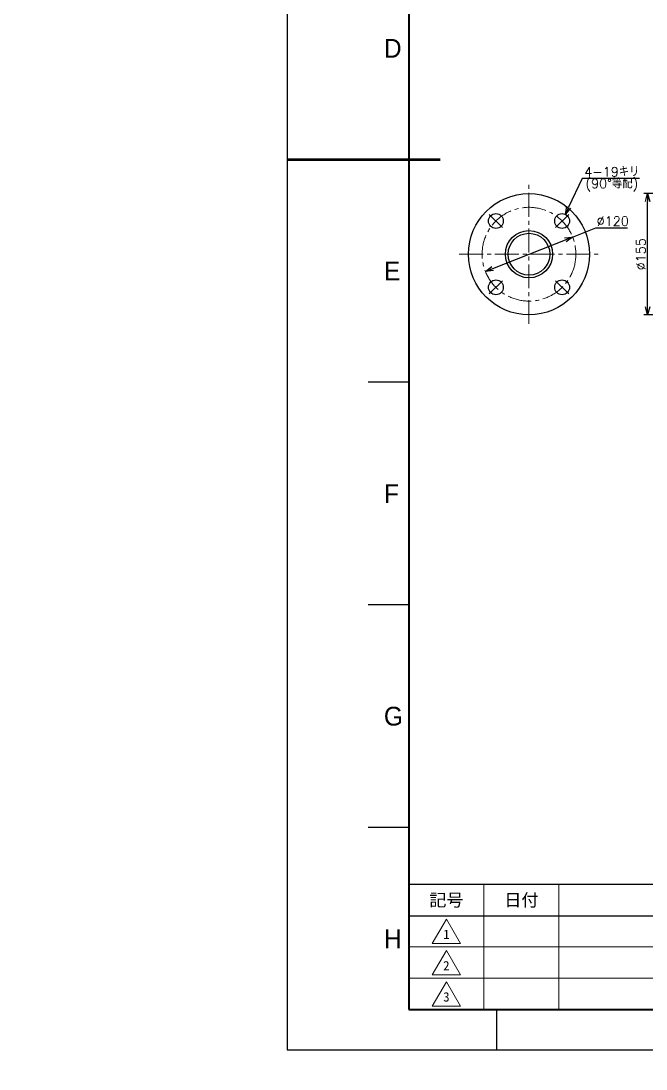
# Model space of a CAD drawing. Header units: millimetres. Extents: x -10 to 7117, y -19 to 2370.
# Drawn here: x 3554 to 4354, y 0 to 1341 of the extents above; entities that cross this region are included whole.
import ezdxf
from ezdxf import colors
from ezdxf.entities.mleader import LeaderData, LeaderLine
from ezdxf.enums import TextEntityAlignment as Align
from ezdxf.math import Vec2, Vec3

# ---------------------------------------------------------------- set-up
doc = ezdxf.new("R2010")
doc.units = ezdxf.units.MM
doc.header["$LTSCALE"] = 1.6
doc.header["$PDMODE"] = 99
doc.header["$PDSIZE"] = 1
doc.linetypes.add('CENTER2', pattern=[28.575, 19.05, -3.175, 3.175, -3.175])
for name, color, linetype, lineweight in [('05_CENTER', 4, 'CENTER2', 13), ('08_DIM', 3, 'Continuous', 13), ('99_図枠', 7, 'Continuous', 40)]:
    doc.layers.add(name, color=color, linetype=linetype, lineweight=lineweight)
doc.styles.add('KSS_TXT', font='txt.shx', dxfattribs={"bigfont": 'extfont2.shx'})
doc.styles.add('MS_G', font='MS Gothic.ttf')
doc.styles.get("Standard").update_dxf_attribs({"font": 'txt.shx', "bigfont": 'extfont2.shx'})
doc.styles.add('表題用', font='MS PGothic.ttf')
doc.dimstyles.new('KSS_DIM', dxfattribs={"dimscale": 4, "dimtxt": 3, "dimasz": 2.5, "dimexe": 1.25, "dimexo": 0.625, "dimtad": 1, "dimdsep": 46, "dimtxsty": 'KSS_TXT', "dimblk": 'OPEN30', "dimcen": 0, "dimazin": 2, "dimtfac": 0.75, "dimtmove": 0, "dimatfit": 3, "dimldrblk": 'OPEN30', "dimfxl": 1.25, "dimtolj": 1, "dimarcsym": 0})
doc.dimstyles.new('KSS_DIM$3', dxfattribs={"dimscale": 4, "dimtxt": 3, "dimasz": 2.5, "dimexe": 1.25, "dimexo": 0.625, "dimtad": 1, "dimtih": 1, "dimtoh": 1, "dimdsep": 46, "dimtxsty": 'KSS_TXT', "dimblk": 'OPEN30', "dimcen": 0, "dimazin": 2, "dimtfac": 0.75, "dimtofl": 0, "dimtmove": 0, "dimatfit": 3, "dimldrblk": 'OPEN30', "dimfxl": 1.25, "dimtolj": 1, "dimarcsym": 0})

# ---------------------------------------------------------------- blocks, each defined once
blk = doc.blocks.new('AM_BALLOON1')
at = {"transparency": 16777216}
blk.add_circle((0, 0), 5, dxfattribs=at)
blk.add_attdef('B_NUMBER', text='', height=3, dxfattribs=at).set_placement((0, 0), align=Align.MIDDLE_CENTER)
blk = doc.blocks.new('_OPEN')
at = {"color": 0, "linetype": 'ByBlock'}
for p, q in [((-1, 0.17), (0, 0)), ((0, 0), (-1, -0.17)), ((0, 0), (-1, 0))]:
    blk.add_line(p, q, dxfattribs=at)
blk = doc.blocks.new('_Open30')
at = {"color": 0, "linetype": 'ByBlock', "lineweight": -2}
for p, q in [((-1, 0.27), (0, 0)), ((0, 0), (-1, -0.27)), ((0, 0), (-1, 0))]:
    blk.add_line(p, q, dxfattribs=at)
blk = doc.blocks.new('*D255')
at = {"layer": '08_DIM', "color": 0, "lineweight": -2, "transparency": 16777216}
for p, q in [((4445.3, 1120.1), (4350.8, 1120.1)), ((4355.8, 975.1), (4355.8, 1110.1)), ((4445.3, 965.1), (4350.8, 965.1))]:
    blk.add_line(p, q, dxfattribs=at)
at = {"layer": 'Defpoints', "color": 0, "transparency": 16777216}
for p in [(4355.8, 1120.1), (4447.8, 1120.1), (4447.8, 965.1)]:
    blk.add_point(p, dxfattribs=at)
at = {"layer": '08_DIM', "color": 0, "lineweight": -2, "transparency": 16777216, "xscale": 10, "yscale": 10, "zscale": 10}
for p, rotation in [((4355.8, 1120.1), 90), ((4355.8, 965.1), 270)]:
    blk.add_blockref('_Open30', p, dxfattribs=dict(at, rotation=rotation))
at = {"layer": '08_DIM', "color": 0, "transparency": 16777216, "insert": (4347.3, 1042.6), "char_height": 12, "attachment_point": 5, "rotation": 90, "style": 'KSS_TXT'}
blk.add_mtext('\\A1;%%C155', dxfattribs=at)
blk = doc.blocks.new('*D291')
at = {"layer": '08_DIM', "color": 0, "lineweight": -2, "transparency": 16777216}
for p, q in [((4259.8, 1064.6), (4289.7, 1076.4)), ((4289.7, 1076.4), (4330.2, 1076.4)), ((4157.5, 1024.3), (4250.5, 1061))]:
    blk.add_line(p, q, dxfattribs=at)
at = {"layer": 'Defpoints', "color": 0, "transparency": 16777216}
for p in [(4259.8, 1064.6), (4148.2, 1020.6)]:
    blk.add_point(p, dxfattribs=at)
at = {"layer": '08_DIM', "color": 0, "lineweight": -2, "transparency": 16777216, "xscale": 10, "yscale": 10, "zscale": 10}
for p, rotation in [((4259.8, 1064.6), 21.52772550491196), ((4148.2, 1020.6), 201.527725504912)]:
    blk.add_blockref('_Open30', p, dxfattribs=dict(at, rotation=rotation))
at = {"layer": '08_DIM', "color": 0, "transparency": 16777216, "insert": (4311.2, 1084.9), "char_height": 12, "attachment_point": 5, "style": 'KSS_TXT'}
blk.add_mtext('\\A1;%%C120', dxfattribs=at)
blk = doc.blocks.new('*D294')
at = {"layer": '08_DIM', "color": 0, "lineweight": -2, "transparency": 16777216}
for p, q in [((4272.1, 1139.5), (4254.7, 1102.7)), ((4345.4, 1139.5), (4272.1, 1139.5))]:
    blk.add_line(p, q, dxfattribs=at)
at = {"layer": 'Defpoints', "color": 0, "transparency": 16777216}
for p in [(4250.5, 1093.7), (4242.4, 1076.5)]:
    blk.add_point(p, dxfattribs=at)
at = {"layer": '08_DIM', "color": 0, "lineweight": -2, "transparency": 16777216, "xscale": 10, "yscale": 10, "zscale": 10, "rotation": 244.7655754966479}
blk.add_blockref('_Open30', (4250.5, 1093.7), dxfattribs=at)
at = {"layer": '08_DIM', "color": 0, "transparency": 16777216, "char_height": 12, "attachment_point": 5, "style": 'KSS_TXT'}
for s, insert in [('\\A1;4-19キリ', (4310, 1148)), ('\\A1;(90°等配)', (4310, 1131))]:
    blk.add_mtext(s, dxfattribs=dict(at, insert=insert))

msp = doc.modelspace()

# ---------------------------------------------------------------- linework, layer by layer
at = {"color": 0}
for centre, radius in [((4203.981, 1042.631), 77.5), ((4161.554, 1085.057), 9.5), ((4246.407, 1085.057), 9.5), ((4203.981, 1042.631), 30.25), ((4203.981, 1042.631), 26.75), ((4161.554, 1000.204), 9.5), ((4246.407, 1000.204), 9.5)]:
    msp.add_circle(centre, radius, dxfattribs=at)
at = {"layer": '05_CENTER'}
for p, q in [((4203.981, 953.387), (4203.981, 1131.874)), ((4153.131, 1093.48), (4169.978, 1076.634)), ((4254.83, 1093.48), (4237.984, 1076.634)), ((4114.737, 1042.631), (4293.224, 1042.631)), ((4153.131, 991.781), (4169.978, 1008.628)), ((4254.83, 991.781), (4237.984, 1008.628))]:
    msp.add_line(p, q, dxfattribs=at)
msp.add_circle((4203.981, 1042.631), 60, dxfattribs=at)
at = {"layer": '99_図枠', "lineweight": 53}
msp.add_line((3894.378, 1163.615), (4090.238, 1163.615), dxfattribs=at)
at = {"layer": '99_図枠', "lineweight": 25}
for p, q in [((4050.234, 878.763), (3998.229, 878.763)), ((4050.234, 593.912), (3998.229, 593.912)), ((4050.234, 309.06), (3998.229, 309.06)), ((4050.234, 196.226), (4690.298, 196.226)), ((4162.925, 24.441), (4162.925, 76.214))]:
    msp.add_line(p, q, dxfattribs=at)
at = {"layer": '99_図枠', "lineweight": 13}
for p, q in [((4146.243, 76.214), (4146.243, 236.23)), ((4242.253, 76.214), (4242.253, 236.23)), ((4050.234, 156.222), (4690.298, 156.222)), ((4050.234, 116.218), (4690.298, 116.218))]:
    msp.add_line(p, q, dxfattribs=at)
at = {"layer": '99_図枠'}
msp.add_lwpolyline([(4050.234, 76.214), (7064.936, 76.214), (7064.936, 2251.016), (4050.234, 2251.016)], close=True, dxfattribs=at)
at = {"layer": '99_図枠', "lineweight": 25}
msp.add_lwpolyline([(4050.234, 76.214), (4690.298, 76.214), (4690.298, 236.23), (4050.234, 236.23)], close=True, dxfattribs=at)
at = {"layer": '99_図枠', "lineweight": 13}
for points in [[(4080.237, 160.471), (4098.239, 191.651), (4116.24, 160.471), (4080.237, 160.471)], [(4080.237, 120.467), (4098.239, 151.647), (4116.24, 120.467), (4080.237, 120.467)], [(4080.237, 80.463), (4098.239, 111.643), (4116.24, 80.463), (4080.237, 80.463)]]:
    msp.add_lwpolyline(points, dxfattribs=at)
at = {"layer": 'Defpoints'}
msp.add_lwpolyline([(3894.378, 24.441), (7116.941, 24.441), (7116.941, 2303.021), (3894.378, 2303.021)], close=True, dxfattribs=at)

# ---------------------------------------------------------------- texts
at = {"layer": '99_図枠', "lineweight": 13, "style": '表題用'}
for s, p in [('D', (4018.231, 1306.041)), ('E', (4018.231, 1021.189)), ('F', (4018.231, 736.337)), ('G', (4018.231, 451.486)), ('H', (4018.231, 166.634))]:
    msp.add_text(s, height=24.002, dxfattribs=at).set_placement(p, align=Align.MIDDLE_LEFT)
at = {"layer": '99_図枠', "style": '表題用'}
for s, p in [('記号', (4098.239, 216.228)), ('日付', (4194.248, 216.228))]:
    msp.add_text(s, height=16.0016, dxfattribs=at).set_placement(p, align=Align.MIDDLE_CENTER)
at = {"layer": '99_図枠', "lineweight": 13, "style": 'MS_G'}
for s, p in [('1', (4098.239, 172.223)), ('2', (4098.239, 132.219)), ('3', (4098.239, 92.215))]:
    msp.add_text(s, height=12.001, dxfattribs=at).set_placement(p, align=Align.MIDDLE)

# ---------------------------------------------------------------- dimensions: what is measured, and where the dimension line sits
at = {"layer": '08_DIM'}
dim = msp.add_diameter_dim_2p(p1=(4242.357, 1076.464), p2=(4250.457, 1093.65), text='4-<>', dimstyle='KSS_DIM$3', override={"dimpost": '<>キリ\\X(90°等配)', "dimtix": 1}, dxfattribs=at)
dim.commit()
dim.dimension.update_dxf_attribs({"geometry": '*D294', "text_midpoint": (4309.975, 1139.52), "dimtype": 163})
dim = msp.add_linear_dim(base=(4355.753, 1120.131), p1=(4447.757, 965.131), p2=(4447.757, 1120.131), angle=90, text='%%C<>', dimstyle='KSS_DIM', dxfattribs=at)
dim.commit()
dim.dimension.update_dxf_attribs({"geometry": '*D255', "text_midpoint": (4347.253, 1042.631)})
dim = msp.add_diameter_dim_2p(p1=(4148.166, 1020.614), p2=(4259.795, 1064.648), dimstyle='KSS_DIM$3', override={"dimpost": '%%C<>', "dimtix": 1, "dimatfit": 2}, dxfattribs=at)
dim.commit()
dim.dimension.update_dxf_attribs({"geometry": '*D291', "text_midpoint": (4311.193, 1076.442), "dimtype": 163})

# ---------------------------------------------------------------- leaders
ml = msp.add_multileader_block('Standard', dxfattribs=at)
ml.set_content('AM_BALLOON1', color=256, scale=5)
ml.set_attribute('B_NUMBER', '16', width=0)
ml.set_leader_properties(color=256, linetype='ByLayer', lineweight=-1)
ml.set_arrow_properties(name='OPEN')
ml.build(insert=Vec2(0, 0))
ml.multileader.update_dxf_attribs({"leader_type": 0, "has_dogleg": 0, "text_right_attachment_type": 6, "dogleg_length": 0, "arrow_head_size": 10, "scale": 2.5, "block_connection_type": 1})
ctx = ml.context
ctx.base_point, ctx.scale, ctx.char_height, ctx.arrow_head_size, ctx.landing_gap_size, ctx.plane_origin = Vec3(4413.119, 1925.579), 2.5, 20, 10, 10, Vec3(4413.119, 1925.579)
ctx.right_attachment, ctx.attachment_type = 6, 1
notes = []
notes.append((ctx, [(0, (0, 0, 0), (0, 0), (1, 0), 1, [])]))
ctx.block.insert = Vec3(4413.119, 1925.579)
for ctx, leaders in notes:
    for number, flags, end, landing, length, lines in leaders:
        leader = LeaderData()
        leader.index, (leader.has_last_leader_line, leader.has_dogleg_vector, leader.attachment_direction) = number, flags
        leader.last_leader_point, leader.dogleg_vector, leader.dogleg_length = Vec3(end), Vec3(landing), length
        for number, points, colour, breaks in lines:
            line = LeaderLine()
            line.index, line.vertices, line.color, line.breaks = number, Vec3.list(points), colors.encode_raw_color(colour), breaks
            leader.lines.append(line)
        ctx.leaders.append(leader)

doc.saveas('drawing.dxf')
